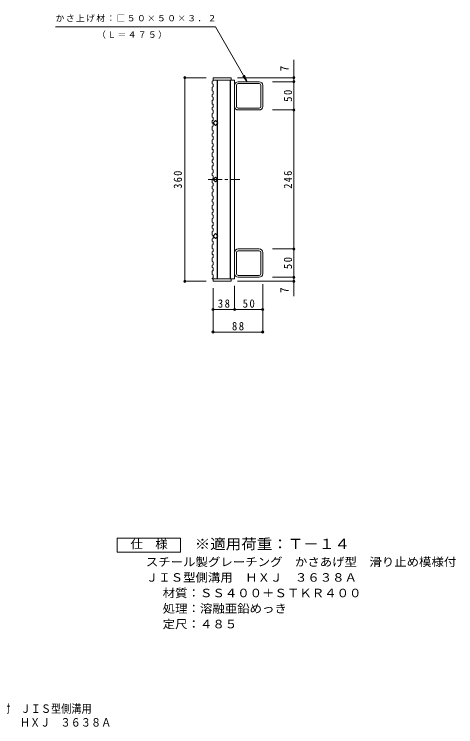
# Model space of a CAD drawing. Units: millimetres, scale not verified. Extents: x -547 to 809, y -686 to 613.
# Drawn here: x 27 to 809, y -686 to 575 of the extents above; entities that cross this region are included whole.
import ezdxf
from ezdxf.enums import TextEntityAlignment as Align

# ---------------------------------------------------------------- set-up
doc = ezdxf.new("R2010")
doc.units = ezdxf.units.MM
doc.header["$LTSCALE"] = 5
doc.header["$PDMODE"] = 32
doc.header["$PDSIZE"] = 4
doc.linetypes.add('CHAIN1', pattern=[8, 5, -1, 1, -1])
for name, color, linetype, lineweight in [('B-1', 2, 'Continuous', 9), ('B-2', 3, 'Continuous', 9), ('B-4', 7, 'Continuous', 9), ('F-4_F-4ﾚｲﾔ', 2, 'Continuous', 9)]:
    doc.layers.add(name, color=color, linetype=linetype, lineweight=lineweight)
doc.layers.add('F-5_F-5ﾚｲﾔ', color=2, linetype='Continuous')
doc.styles.add('ＭＳ ゴシック', font='')
doc.styles.get('ＭＳ ゴシック').set_extended_font_data('MS Gothic')

msp = doc.modelspace()

# ---------------------------------------------------------------- linework, layer by layer
at = {"layer": 'B-1'}
for p, q in [((460.694, 455.888), (423.494, 455.888)), ((417.094, 449.488), (417.094, 412.288)), ((420.294, 412.288), (420.294, 449.488)), ((460.694, 452.688), (423.494, 452.688)), ((463.894, 412.288), (463.894, 449.488)), ((467.094, 412.288), (467.094, 449.488)), ((423.494, 409.088), (460.694, 409.088)), ((460.694, 405.888), (423.494, 405.888)), ((417.094, 153.488), (417.094, 116.288)), ((420.294, 153.488), (420.294, 116.288)), ((460.694, 159.888), (423.494, 159.888)), ((423.494, 156.688), (460.694, 156.688)), ((463.894, 153.488), (463.894, 116.288)), ((467.094, 153.488), (467.094, 116.288)), ((460.694, 113.088), (423.494, 113.088)), ((460.694, 109.888), (423.494, 109.888))]:
    msp.add_line(p, q, dxfattribs=at)
for centre, radius, start, end in [((423.494, 449.488), 6.4, 90, 180), ((460.694, 449.488), 6.4, 0, 90), ((423.494, 449.488), 3.2, 90, 180), ((460.694, 449.488), 3.2, 0, 90), ((423.494, 412.288), 6.4, 180, 270), ((423.494, 412.288), 3.2, 180, 270), ((460.694, 412.288), 6.4, 270, 0), ((460.694, 412.288), 3.2, 270, 0), ((423.494, 153.488), 6.4, 90, 180), ((423.494, 153.488), 3.2, 90, 180), ((460.694, 153.488), 6.4, 0, 90), ((460.694, 153.488), 3.2, 0, 90), ((423.494, 116.288), 6.4, 180, 270), ((423.494, 116.288), 3.2, 180, 270), ((460.694, 116.288), 3.2, 270, 0), ((460.694, 116.288), 6.4, 270, 0)]:
    msp.add_arc(centre, radius, start, end, dxfattribs=at)
at = {"layer": 'B-2'}
for p, q in [((377.594, 456.734), (379.094, 457.245)), ((379.094, 462.888), (379.094, 457.245)), ((379.094, 458.388), (417.094, 458.388)), ((386.094, 458.388), (386.094, 384.373)), ((387.094, 458.388), (387.094, 383.373)), ((409.094, 458.388), (409.094, 107.388)), ((410.095, 458.388), (410.095, 107.388)), ((417.094, 458.388), (417.094, 107.388)), ((377.594, 446.19), (379.094, 446.702)), ((377.594, 433.507), (379.094, 434.019)), ((379.094, 439.132), (379.094, 434.019)), ((377.594, 422.964), (379.094, 423.475)), ((377.594, 410.281), (379.094, 410.792)), ((379.094, 415.905), (379.094, 410.792)), ((377.594, 399.738), (379.094, 400.249)), ((379.094, 392.679), (379.094, 387.566)), ((377.594, 387.055), (379.094, 387.566)), ((379.094, 382.136), (379.094, 377.023)), ((386.094, 381.403), (386.094, 284.373)), ((387.094, 382.403), (387.094, 283.373)), ((377.594, 376.511), (379.094, 377.023)), ((379.094, 369.453), (379.094, 364.339)), ((377.594, 363.828), (379.094, 364.339)), ((377.594, 353.285), (379.094, 353.796)), ((379.094, 358.909), (379.094, 353.796)), ((377.594, 340.602), (379.094, 341.113)), ((379.094, 346.226), (379.094, 341.113)), ((377.594, 330.058), (379.094, 330.57)), ((379.094, 335.683), (379.094, 330.57)), ((377.594, 317.375), (379.094, 317.887)), ((379.094, 323), (379.094, 317.887)), ((377.594, 306.832), (379.094, 307.343)), ((379.094, 312.457), (379.094, 307.343)), ((377.594, 294.149), (379.094, 294.66)), ((379.094, 299.774), (379.094, 294.66)), ((377.594, 283.606), (379.094, 284.117)), ((379.094, 289.23), (379.094, 284.117)), ((386.094, 281.403), (386.094, 184.374)), ((387.094, 282.403), (387.094, 183.374)), ((377.594, 270.923), (379.094, 271.434)), ((379.094, 276.547), (379.094, 271.434)), ((379.094, 266.004), (379.094, 260.891)), ((377.594, 260.379), (379.094, 260.891)), ((379.094, 253.321), (379.094, 248.208)), ((377.594, 247.696), (379.094, 248.208)), ((379.094, 242.778), (379.094, 237.664)), ((377.594, 237.153), (379.094, 237.664)), ((379.094, 230.094), (379.094, 224.981)), ((377.594, 224.47), (379.094, 224.981)), ((377.594, 213.927), (379.094, 214.438)), ((379.094, 219.551), (379.094, 214.438)), ((377.594, 201.243), (379.094, 201.755)), ((379.094, 206.868), (379.094, 201.755)), ((377.594, 190.7), (379.094, 191.212)), ((379.094, 196.325), (379.094, 191.212)), ((377.594, 178.017), (379.094, 178.528)), ((379.094, 183.642), (379.094, 178.528)), ((386.094, 181.403), (386.094, 107.388)), ((387.094, 182.403), (387.094, 107.388)), ((377.594, 167.474), (379.094, 167.985)), ((379.094, 173.098), (379.094, 167.985)), ((377.594, 154.791), (379.094, 155.302)), ((379.094, 160.415), (379.094, 155.302)), ((377.594, 144.248), (379.094, 144.759)), ((379.094, 149.872), (379.094, 144.759)), ((377.594, 131.564), (379.094, 132.076)), ((379.094, 137.189), (379.094, 132.076)), ((379.094, 126.646), (379.094, 121.533)), ((377.594, 121.021), (379.094, 121.533)), ((377.594, 108.338), (379.094, 108.849)), ((377.594, 108.338), (377.594, 107.388)), ((377.594, 107.388), (417.094, 107.388)), ((379.094, 107.388), (379.094, 102.888)), ((379.094, 102.888), (411.094, 102.888)), ((411.094, 107.388), (411.094, 102.888))]:
    msp.add_line(p, q, dxfattribs=at)
at = {"layer": 'B-2', "linetype": 'CHAIN1'}
msp.add_line((370.157, 282.888), (426.638, 282.888), dxfattribs=at)
at = {"layer": 'B-2'}
for points in [[(377.594, 456.734), (377.594, 452.326), (379.094, 451.815), (379.094, 446.702)], [(379.094, 462.888), (411.094, 462.888), (411.094, 458.388)], [(377.594, 446.19), (377.594, 439.643), (379.094, 439.132)], [(377.594, 433.507), (377.594, 429.1), (379.094, 428.589), (379.094, 423.475)], [(377.594, 422.964), (377.594, 416.417), (379.094, 415.905)], [(377.594, 410.281), (377.594, 405.874), (379.094, 405.362), (379.094, 400.249)], [(377.594, 399.738), (377.594, 393.19), (379.094, 392.679)], [(377.594, 387.055), (377.594, 382.647), (379.094, 382.136)], [(377.594, 376.511), (377.594, 369.964), (379.094, 369.453)], [(377.594, 363.828), (377.594, 359.421), (379.094, 358.909)], [(377.594, 353.285), (377.594, 346.738), (379.094, 346.226)], [(377.594, 340.602), (377.594, 336.194), (379.094, 335.683)], [(377.594, 330.058), (377.594, 323.511), (379.094, 323)], [(377.594, 317.375), (377.594, 312.968), (379.094, 312.457)], [(377.594, 306.832), (377.594, 300.285), (379.094, 299.774)], [(377.594, 294.149), (377.594, 289.742), (379.094, 289.23)], [(377.594, 283.606), (377.594, 277.058), (379.094, 276.547)], [(377.594, 270.923), (377.594, 266.515), (379.094, 266.004)], [(377.594, 260.379), (377.594, 253.832), (379.094, 253.321)], [(377.594, 247.696), (377.594, 243.289), (379.094, 242.778)], [(377.594, 237.153), (377.594, 230.606), (379.094, 230.094)], [(377.594, 224.47), (377.594, 220.062), (379.094, 219.551)], [(377.594, 213.927), (377.594, 207.379), (379.094, 206.868)], [(377.594, 201.243), (377.594, 196.836), (379.094, 196.325)], [(377.594, 190.7), (377.594, 184.153), (379.094, 183.642)], [(377.594, 178.017), (377.594, 173.61), (379.094, 173.098)], [(377.594, 167.474), (377.594, 160.927), (379.094, 160.415)], [(377.594, 154.791), (377.594, 150.383), (379.094, 149.872)], [(377.594, 144.248), (377.594, 137.7), (379.094, 137.189)], [(377.594, 131.564), (377.594, 127.157), (379.094, 126.646)], [(377.594, 121.021), (377.594, 114.474), (379.094, 113.963), (379.094, 108.849)]]:
    msp.add_lwpolyline(points, dxfattribs=at)
for points in [[(387.58, 382.888), (383.337, 378.645), (379.094, 382.888), (383.337, 387.131)], [(387.58, 282.888), (383.337, 278.645), (379.094, 282.888), (383.337, 287.131)], [(387.58, 182.888), (383.337, 187.131), (379.094, 182.888), (383.337, 178.646)]]:
    msp.add_lwpolyline(points, close=True, dxfattribs=at)
at = {"layer": 'B-4'}
for p, q in [((100.204, 552.888), (383.591, 552.888)), ((439.594, 455.888), (383.591, 552.888)), ((522.094, 76.592), (522.094, 494.715)), ((439.594, 455.888), (434.811, 467.437)), ((366.594, 462.888), (327.594, 462.888)), ((329.094, 102.888), (329.094, 462.888)), ((422.595, 462.888), (523.594, 462.888)), ((439.594, 455.888), (431.985, 465.805)), ((484.594, 455.888), (523.594, 455.888)), ((484.594, 405.888), (523.594, 405.888)), ((484.594, 159.888), (523.594, 159.888)), ((366.594, 102.888), (327.594, 102.888)), ((422.595, 102.888), (523.594, 102.888)), ((484.594, 109.888), (523.594, 109.888)), ((379.094, 90.388), (379.094, 12.888)), ((417.094, 94.888), (417.094, 51.388)), ((467.094, 97.388), (467.094, 11.388)), ((379.094, 52.888), (467.094, 52.888)), ((379.094, 12.888), (467.094, 12.888))]:
    msp.add_line(p, q, dxfattribs=at)
for p in [(329.094, 462.888), (522.094, 462.888), (522.094, 455.888), (522.094, 405.888), (522.094, 159.888), (329.094, 102.888), (522.094, 109.888), (522.094, 102.888), (379.094, 52.888), (417.094, 52.888), (467.094, 52.888), (379.094, 12.888), (467.094, 12.888)]:
    msp.add_point(p, dxfattribs=at)
at = {"layer": 'F-4_F-4ﾚｲﾔ'}
msp.add_lwpolyline([(208.941, -376.769), (208.941, -351.769), (321.441, -351.769), (321.441, -376.769)], close=True, dxfattribs=at)

# ---------------------------------------------------------------- texts
at = {"layer": 'B-4', "color": 2, "style": 'ＭＳ ゴシック'}
for p in [(517.094, 474.147), (517.094, 81.898)]:
    msp.add_text('7', height=14.66, rotation=90, dxfattribs=at).set_placement(p, align=Align.BOTTOM_LEFT)
at = {"layer": 'B-4', "char_height": 11, "attachment_point": 7, "style": 'ＭＳ ゴシック'}
for s, insert in [('\\T1.17;かさ上げ材：□５０×５０×３．２', (100.204, 561.496)), ('\\T1.17;（Ｌ＝４７５）', (173.739, 532.082))]:
    msp.add_mtext(s, dxfattribs=dict(at, insert=insert))
at = {"layer": 'B-4', "color": 2, "char_height": 14.66, "attachment_point": 7, "rotation": 90, "style": 'ＭＳ ゴシック'}
for s, insert in [('\\T1.27;\\W0.95;50', (519.094, 420.263)), ('\\T1.27;\\W0.9;360', (324.094, 266.638)), ('\\T1.27;\\W0.9;246', (519.094, 266.638)), ('\\T1.27;\\W0.95;50', (519.094, 124.263))]:
    msp.add_mtext(s, dxfattribs=dict(at, insert=insert))
at = {"layer": 'B-4', "color": 2, "char_height": 14.66, "attachment_point": 7, "style": 'ＭＳ ゴシック'}
for s, insert in [('\\T1.27;\\W0.95;38', (387.469, 55.888)), ('\\T1.27;\\W0.95;50', (431.469, 55.888)), ('\\T1.27;\\W0.95;88', (412.469, 15.888))]:
    msp.add_mtext(s, dxfattribs=dict(at, insert=insert))
at = {"layer": 'F-4_F-4ﾚｲﾔ', "style": 'ＭＳ ゴシック', "width": 1.1}
for s, p in [('仕\u3000様', (232.692, -374.269)), ('スチール製グレーチング\u3000かさあげ型\u3000滑り止め模様付', (259.986, -405.729)), ('ＪＩＳ型側溝用\u3000ＨＸＪ\u3000３６３８Ａ', (259.986, -433.23)), ('材質：ＳＳ４００＋ＳＴＫＲ４００', (289.842, -460.728)), ('処理：溶融亜鉛めっき', (289.842, -488.229)), ('定尺：４８５', (289.842, -515.729))]:
    msp.add_text(s, height=14.66, dxfattribs=at).set_placement(p, align=Align.BOTTOM_LEFT)
at = {"layer": 'F-5_F-5ﾚｲﾔ', "color": 3, "style": 'ＭＳ ゴシック', "width": 1.1}
msp.add_text('※適用荷重：Ｔ－１４', height=18.33, dxfattribs=at).set_placement((346.441, -376.769), align=Align.BOTTOM_LEFT)
at = {"layer": 'F-5_F-5ﾚｲﾔ', "style": 'ＭＳ ゴシック', "width": 0.9}
for s, p in [('スチール製グレーチング\u3000かさあげ型\u3000滑り止め模様付\u3000ＪＩＳ型側溝用', (-429.828, -665.373)), ('ＨＸＪ\u3000３６３８Ａ', (36.832, -689.67))]:
    msp.add_text(s, height=14.66, dxfattribs=at).set_placement(p, align=Align.BOTTOM_LEFT)

doc.saveas('drawing.dxf')
